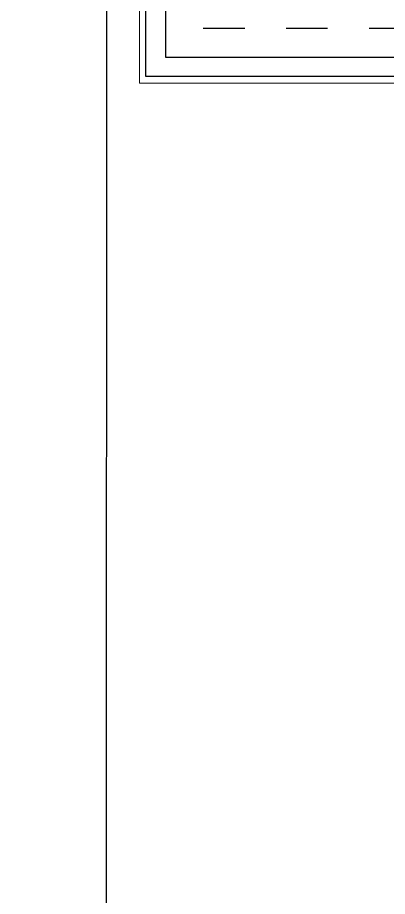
# Model space of a CAD drawing. Extents: x 820 to 5791, y 1495 to 5010.
# Drawn here: x 3743.8 to 3772.2, y 2751.7 to 2819.1 of the extents above; entities that cross this region are included whole.
import ezdxf

# ---------------------------------------------------------------- set-up
doc = ezdxf.new("R2010")
doc.units = 0
doc.header["$LTSCALE"] = 20
doc.linetypes.add('CACHE', pattern=[0.375, 0.25, -0.125])
for name, color, linetype in [('2_V_Wall', 43, 'CONTINUOUS'), ('2_V_Wall_Gasblock', 133, 'CONTINUOUS'), ('Kiriş', 7, 'CONTINUOUS')]:
    doc.layers.add(name, color=color, linetype=linetype)
doc.layers.add('_00_TT_AREA', color=140, linetype='CONTINUOUS', plot=False)
doc.layers.add('_00_TT_PLASTER INTERIOR', color=60, linetype='CONTINUOUS', lineweight=0)
doc.layers.add('_00_TT_WALL LOBBY CERAMIC TILE BIG SIZE', color=40, linetype='CONTINUOUS', lineweight=0)

msp = doc.modelspace()

# ---------------------------------------------------------------- hatches: boundary and pattern name
at = {"layer": '2_V_Wall_Gasblock'}
h = msp.add_hatch(dxfattribs=at)
h.set_pattern_fill('DASH', color=256, style=0)
h.set_pattern_definition([(0, (5164.5872, 370.35), (3.175, 3.175), [3.175, -3.175])])
h.paths.add_polyline_path([(3755.176, 2816.075), (3775.176, 2816.075), (3775.176, 2906.549), (3755.176, 2906.549)])

# ---------------------------------------------------------------- linework, layer by layer
at = {"layer": '2_V_Wall'}
msp.add_lwpolyline([(3755.176, 2816.075), (3775.176, 2816.075), (3775.176, 2906.549), (3755.176, 2906.549)], close=True, dxfattribs=at)
at = {"layer": '_00_TT_AREA'}
msp.add_lwpolyline([(2771.091, 2100.044), (3403.386, 2100.044), (3403.386, 2201.544), (3446.386, 2201.544), (3446.386, 2100.044), (3697.547, 2100.102), (3676.582, 2110.037), (3752.071, 2269.345), (3753.676, 2268.585), (3753.676, 2293.61), (3775.396, 2293.61), (3775.396, 2814.575), (3753.676, 2814.575), (3753.676, 2904.973), (2861.671, 2904.973)], dxfattribs=at)
at = {"layer": '_00_TT_PLASTER INTERIOR'}
msp.add_lwpolyline([(3818.615, 2933.051), (3806.877, 2933.051), (3806.877, 2948.049), (3703.877, 2948.049), (3703.877, 2905.049), (3753.676, 2905.049), (3753.676, 2814.575), (3775.176, 2814.575)], dxfattribs=at)
at = {"layer": '_00_TT_WALL LOBBY CERAMIC TILE BIG SIZE'}
for points in [[(3775.176, 2814.075), (3753.175, 2814.075), (3753.226, 2904.547), (3703.377, 2904.549), (3703.377, 2948.549), (3807.377, 2948.549), (3807.377, 2931.549)], [(3775.176, 2816.075), (3755.176, 2816.075), (3755.227, 2906.547), (3705.377, 2906.549), (3705.377, 2946.549), (3805.377, 2946.549), (3805.377, 2931.549)]]:
    msp.add_lwpolyline(points, dxfattribs=at)
at = {"layer": 'Kiriş', "color": 4, "linetype": 'CACHE', "lineweight": -3, "ltscale": 50}
msp.add_lwpolyline([(3750.741, 2906.549), (3775.741, 2906.535), (3775.377, 2256.642), (3750.377, 2256.642)], close=True, dxfattribs=at)

doc.saveas('drawing.dxf')
